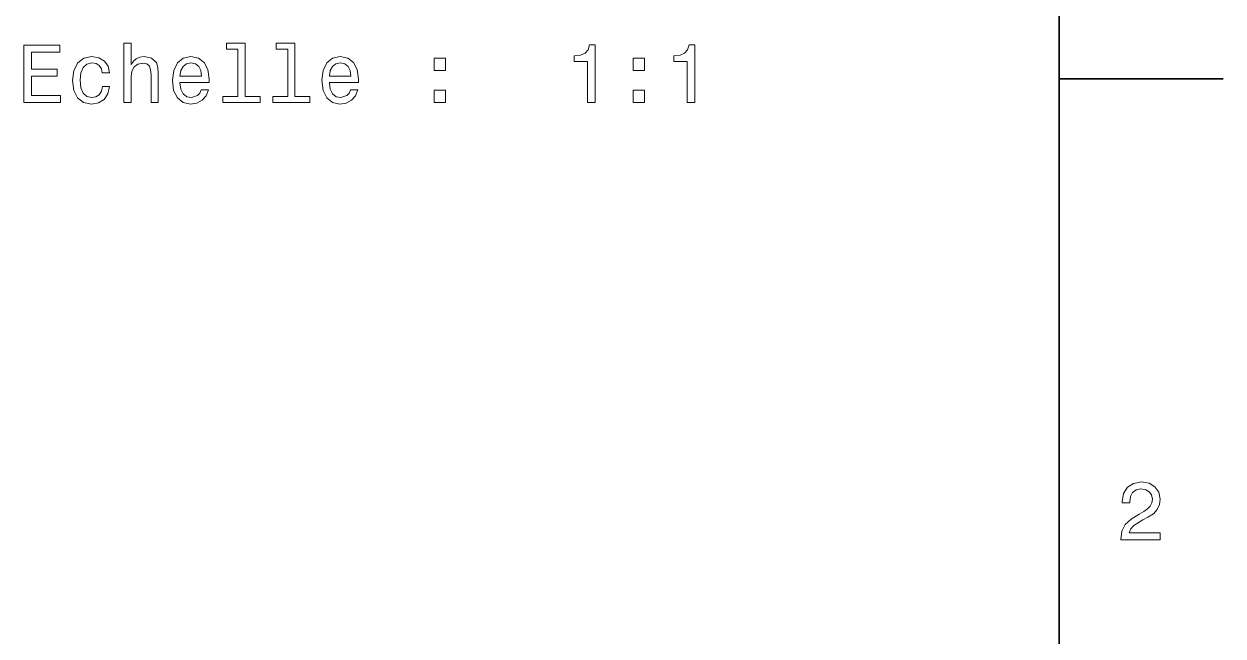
# Model space of a CAD drawing. Extents: x 0 to 297, y 0 to 210.
# Drawn here: x 223.9 to 297, y 71.1 to 108.3 of the extents above; entities that cross this region are included whole.
import ezdxf

# ---------------------------------------------------------------- set-up
doc = ezdxf.new("R2010")
doc.units = 0

msp = doc.modelspace()

# ---------------------------------------------------------------- linework, layer by layer
at = {"color": 7, "lineweight": 35}
msp.add_line((287, 10), (287, 200), dxfattribs=at)
at = {"color": 7, "lineweight": 35, "ltscale": 0.25}
msp.add_line((287, 105), (297, 105), dxfattribs=at)
at = {"color": 7, "lineweight": 13}
for points in [[(223.895844, 103.557907), (226.114853, 103.557907), (226.114853, 103.981537), (224.359818, 103.981537), (224.359818, 105.166695), (225.923218, 105.166695), (225.923218, 105.585281), (224.359818, 105.585281), (224.359818, 106.634277), (226.074509, 106.634277), (226.074509, 107.057907), (223.895844, 107.057907)], [(229.983017, 103.557907), (230.426819, 103.557907), (230.426819, 105.121307), (230.472214, 105.479378), (230.618454, 105.741623), (230.845413, 105.903008), (231.147995, 105.963524), (231.390076, 105.913094), (231.541367, 105.776924), (231.61702, 105.54998), (231.642242, 105.247391), (231.642242, 103.557907), (232.086044, 103.557907), (232.086044, 105.338165), (232.065872, 105.696236), (231.975082, 105.99379), (231.677536, 106.266121), (231.213562, 106.361938), (230.961395, 106.326637), (230.744537, 106.23082), (230.562988, 106.079521), (230.426819, 105.872749), (230.426819, 107.178947), (229.983017, 107.178947)], [(236.937622, 106.805748), (236.937622, 103.931107), (236.024796, 103.931107), (236.024796, 103.557907), (238.289215, 103.557907), (238.289215, 103.931107), (237.381424, 103.931107), (237.381424, 107.178947), (236.241653, 107.178947), (236.241653, 106.805748)], [(239.973648, 106.805748), (239.973648, 103.931107), (239.060822, 103.931107), (239.060822, 103.557907), (241.325226, 103.557907), (241.325226, 103.931107), (240.41745, 103.931107), (240.41745, 107.178947), (239.277679, 107.178947), (239.277679, 106.805748)], [(258.260376, 103.557907), (258.71933, 103.557907), (258.71933, 107.083122), (258.376373, 107.083122), (258.285614, 106.77549), (258.104065, 106.56871), (257.82666, 106.447678), (257.44339, 106.407333), (257.44339, 106.049263), (258.260376, 106.049263)], [(264.332428, 103.557907), (264.791382, 103.557907), (264.791382, 107.083122), (264.448425, 107.083122), (264.357666, 106.77549), (264.176086, 106.56871), (263.898712, 106.447678), (263.515442, 106.407333), (263.515442, 106.049263), (264.332428, 106.049263)], [(228.671768, 105.368423), (229.110535, 105.368423), (229.01976, 105.771881), (228.802902, 106.089607), (228.464996, 106.286293), (228.026245, 106.361938), (227.542099, 106.261078), (227.173935, 105.978653), (226.941956, 105.519722), (226.861252, 104.904449), (226.936905, 104.29422), (227.163849, 103.840324), (227.521912, 103.557907), (228.011108, 103.46209), (228.444824, 103.537735), (228.78273, 103.74955), (229.014709, 104.082405), (229.115585, 104.526207), (228.691956, 104.526207), (228.616302, 104.24379), (228.475082, 104.031967), (228.273361, 103.900848), (228.026245, 103.860504), (227.718613, 103.926064), (227.496704, 104.127792), (227.360535, 104.455605), (227.31514, 104.919579), (227.360535, 105.373466), (227.50174, 105.701279), (227.728699, 105.903008), (228.026245, 105.97361), (228.288483, 105.928223), (228.485168, 105.812233), (228.616302, 105.62059)], [(233.407364, 104.783409), (235.182587, 104.783409), (235.187622, 104.990181), (235.106934, 105.570152), (234.885025, 106.003876), (234.532013, 106.266121), (234.062988, 106.361938), (233.60405, 106.261078), (233.251022, 105.978653), (233.024078, 105.519722), (232.94339, 104.914536), (233.019043, 104.29422), (233.245987, 103.840324), (233.593964, 103.557907), (234.047852, 103.46209), (234.441223, 103.527649), (234.763992, 103.69912), (235.001022, 103.971451), (235.137192, 104.334564), (234.698425, 104.334564), (234.607651, 104.132835), (234.476532, 103.981537), (234.103333, 103.860504), (233.815872, 103.915977), (233.599014, 104.092491), (233.457794, 104.379951), (233.407364, 104.76828)], [(242.515442, 104.783409), (244.290649, 104.783409), (244.2957, 104.990181), (244.214996, 105.570152), (243.993103, 106.003876), (243.640076, 106.266121), (243.171051, 106.361938), (242.712128, 106.261078), (242.3591, 105.978653), (242.132156, 105.519722), (242.051453, 104.914536), (242.127106, 104.29422), (242.35405, 103.840324), (242.702042, 103.557907), (243.15593, 103.46209), (243.549301, 103.527649), (243.87207, 103.69912), (244.1091, 103.971451), (244.24527, 104.334564), (243.806503, 104.334564), (243.715729, 104.132835), (243.584595, 103.981537), (243.211395, 103.860504), (242.923935, 103.915977), (242.707077, 104.092491), (242.565872, 104.379951), (242.515442, 104.76828)], [(248.895111, 105.514679), (249.59108, 105.514679), (249.59108, 106.266121), (248.895111, 106.266121)], [(261.039215, 105.514679), (261.735168, 105.514679), (261.735168, 106.266121), (261.039215, 106.266121)], [(233.407364, 105.156609), (233.462845, 105.504593), (233.599014, 105.761795), (233.805786, 105.918137), (234.07811, 105.97361), (234.345413, 105.918137), (234.552185, 105.761795), (234.678253, 105.504593), (234.723648, 105.156609)], [(242.515442, 105.156609), (242.570908, 105.504593), (242.707077, 105.761795), (242.913849, 105.918137), (243.186188, 105.97361), (243.453476, 105.918137), (243.660248, 105.761795), (243.786331, 105.504593), (243.831726, 105.156609)], [(248.895111, 103.557907), (249.59108, 103.557907), (249.59108, 104.309349), (248.895111, 104.309349)], [(261.039215, 103.557907), (261.735168, 103.557907), (261.735168, 104.309349), (261.039215, 104.309349)], [(290.76947, 76.916786), (293.175079, 76.916786), (293.175079, 77.350502), (291.273773, 77.350502), (291.3797, 77.587532), (291.561249, 77.784218), (292.121033, 78.142288), (292.418579, 78.293587), (292.751434, 78.510445), (292.988464, 78.762604), (293.124634, 79.060158), (293.175079, 79.398056), (293.089355, 79.821686), (292.852325, 80.154541), (292.489197, 80.366356), (292.020172, 80.442001), (291.536041, 80.35627), (291.167877, 80.119232), (290.930847, 79.740997), (290.850159, 79.241714), (290.850159, 79.171112), (291.309082, 79.171112), (291.309082, 79.211456), (291.354462, 79.554398), (291.490631, 79.806557), (291.707489, 79.967941), (291.994965, 80.023415), (292.287476, 79.972984), (292.504333, 79.846901), (292.645538, 79.650215), (292.695984, 79.403099), (292.660675, 79.171112), (292.56485, 78.974426), (292.403473, 78.802956), (292.181549, 78.651657), (291.884003, 78.490273), (291.389771, 78.177589), (291.041779, 77.844742), (290.835022, 77.441284), (290.76947, 76.931915)]]:
    msp.add_lwpolyline(points, close=True, dxfattribs=at)

doc.saveas('drawing.dxf')
